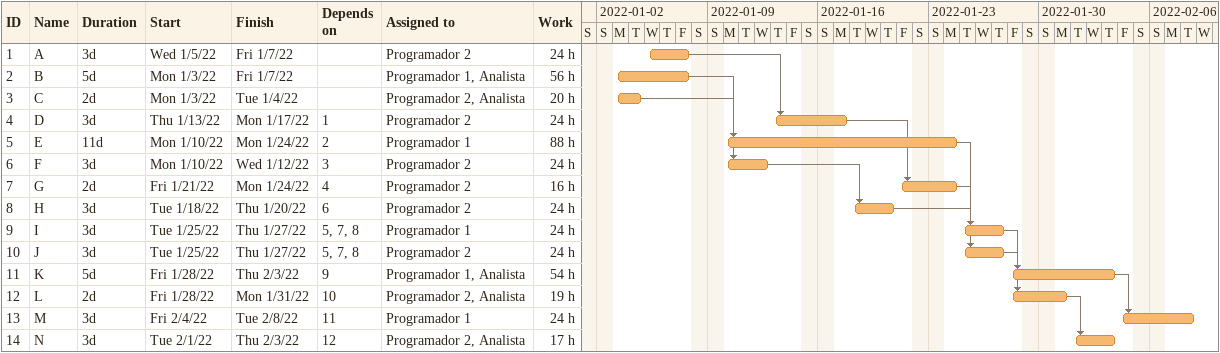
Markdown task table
| ID | Task | Duration | Start | Finish | Predecessors | Resources | Work (h) |
|---|---|---|---|---|---|---|---|
| 1 | A | 3d | 2022-01-05 | 2022-01-07 |  | Programador 2 | 24 |
| 2 | B | 5d | 2022-01-03 | 2022-01-07 |  | Programador 1, Analista | 56 |
| 3 | C | 2d | 2022-01-03 | 2022-01-04 |  | Programador 2, Analista | 20 |
| 4 | D | 3d | 2022-01-13 | 2022-01-17 | 1 | Programador 2 | 24 |
| 5 | E | 11d | 2022-01-10 | 2022-01-24 | 2 | Programador 1 | 88 |
| 6 | F | 3d | 2022-01-10 | 2022-01-12 | 3 | Programador 2 | 24 |
| 7 | G | 2d | 2022-01-21 | 2022-01-24 | 4 | Programador 2 | 16 |
| 8 | H | 3d | 2022-01-18 | 2022-01-20 | 6 | Programador 2 | 24 |
| 9 | I | 3d | 2022-01-25 | 2022-01-27 | 5, 7, 8 | Programador 1 | 24 |
| 10 | J | 3d | 2022-01-25 | 2022-01-27 | 5, 7, 8 | Programador 2 | 24 |
| 11 | K | 5d | 2022-01-28 | 2022-02-03 | 9 | Programador 1, Analista | 54 |
| 12 | L | 2d | 2022-01-28 | 2022-01-31 | 10 | Programador 2, Analista | 19 |
| 13 | M | 3d | 2022-02-04 | 2022-02-08 | 11 | Programador 1 | 24 |
| 14 | N | 3d | 2022-02-01 | 2022-02-03 | 12 | Programador 2, Analista | 17 |
